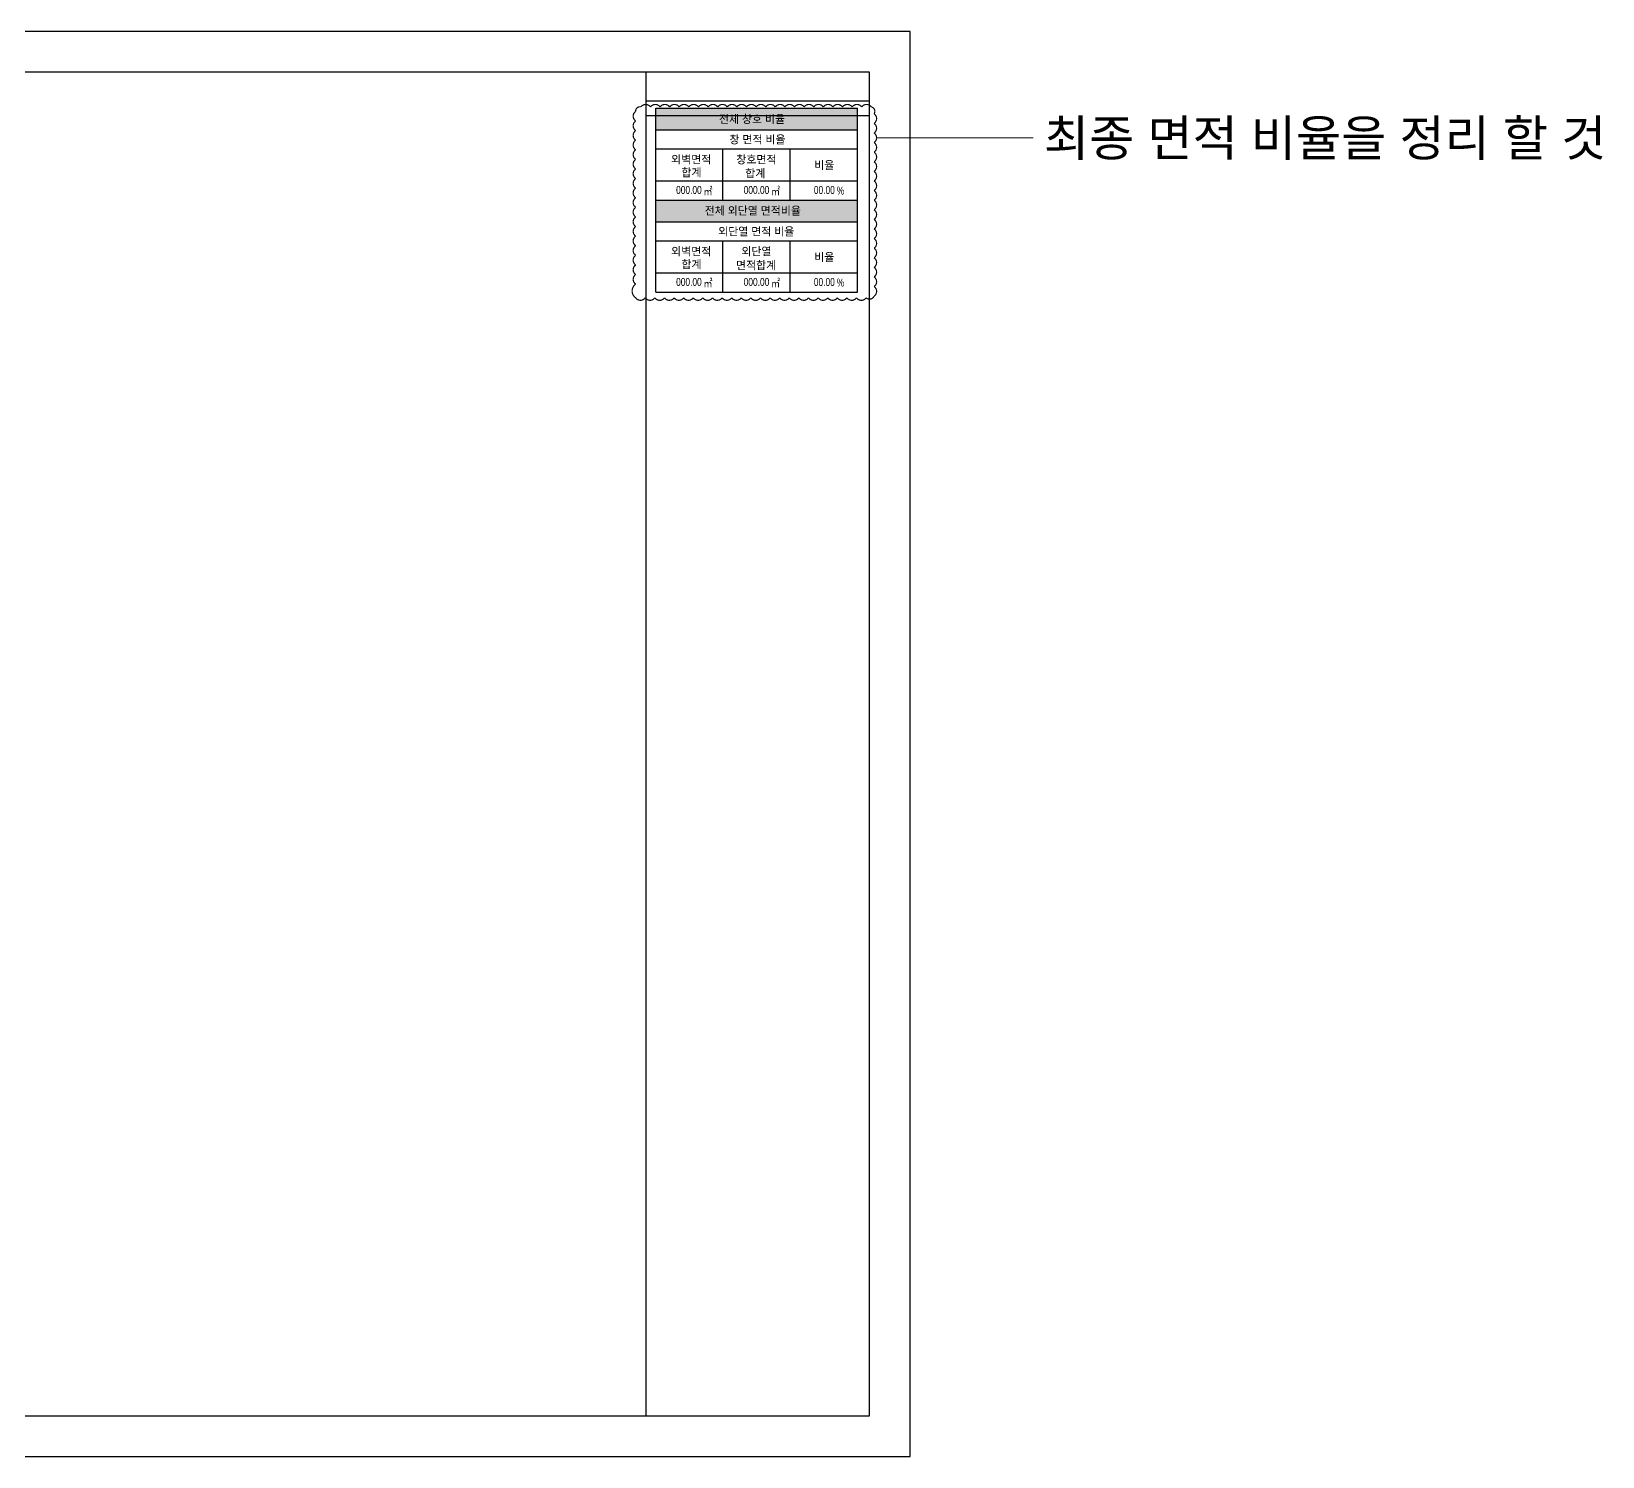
# Model space of a CAD drawing. Extents: x -180 to 1129, y -190 to 753.
# Drawn here: x 475 to 1129, y 0 to 594 of the extents above; entities that cross this region are included whole.
import ezdxf
from ezdxf.enums import TextEntityAlignment as Align

# ---------------------------------------------------------------- set-up
doc = ezdxf.new("R2010")
doc.units = 0
doc.header["$MEASUREMENT"] = 0
for name, color, linetype in [('4', 4, 'CONTINUOUS'), ('5', 5, 'CONTINUOUS'), ('6', 6, 'CONTINUOUS'), ('A-SOL-253', 253, 'CONTINUOUS'), ('TEXT', 7, 'CONTINUOUS')]:
    doc.layers.add(name, color=color, linetype=linetype)
doc.layers.add('NOPLOT', color=193, linetype='CONTINUOUS', plot=False)
doc.styles.add('Gtx', font='')
doc.styles.get('Gtx').set_extended_font_data('Dotum')

msp = doc.modelspace()

# ---------------------------------------------------------------- hatches: boundary and pattern name
at = {"layer": 'A-SOL-253'}
h = msp.add_hatch(color=256, dxfattribs=at)
h.dxf.hatch_style = 1
h.paths.add_polyline_path([(735, 562), (819, 562), (819, 553), (735, 553)])
h = msp.add_hatch(color=256, dxfattribs=at)
h.dxf.hatch_style = 1
h.paths.add_polyline_path([(819, 514.67), (735, 514.67), (735, 523.67), (819, 523.67)])

# ---------------------------------------------------------------- linework, layer by layer
at = {"layer": '4'}
for p, q in [((735, 562), (819, 562)), ((735, 553), (819, 553)), ((735, 523.67), (819, 523.67)), ((735, 514.67), (819, 514.67)), ((735, 485.33), (819, 485.33))]:
    msp.add_line(p, q, dxfattribs=at)
at = {"layer": '5'}
for p, q in [((735, 545), (819, 545)), ((763, 523.67), (763, 545)), ((791, 523.67), (791, 545)), ((735, 531.67), (819, 531.67)), ((735, 506.67), (819, 506.67)), ((763, 485.33), (763, 506.67)), ((791, 485.33), (791, 506.67)), ((735, 493.33), (819, 493.33))]:
    msp.add_line(p, q, dxfattribs=at)
at = {"layer": '6'}
for p, q in [((735, 514.67), (735, 562)), ((819, 485.33), (819, 562)), ((735, 485.33), (735, 514.67))]:
    msp.add_line(p, q, dxfattribs=at)
at = {"layer": 'NOPLOT'}
for p, q in [((731, 565), (824, 565)), ((731, 559), (824, 559))]:
    msp.add_line(p, q, dxfattribs=at)
for points in [[(0, 0), (841, 0), (841, 594), (0, 594)], [(31, 17), (824, 17), (824, 577), (31, 577)], [(31, 17), (731, 17), (731, 577), (31, 577)]]:
    msp.add_lwpolyline(points, close=True, dxfattribs=at)
at = {"layer": 'NOPLOT', "const_width": 0.5}
msp.add_lwpolyline([(726.66, 482.97, 0.520567), (730.66, 482.97, 0.520567), (734.66, 482.97, 0.520567), (738.66, 482.97, 0.520567), (742.66, 482.97, 0.520567), (746.66, 482.97, 0.520567), (750.66, 482.97, 0.520567), (754.66, 482.97, 0.520567), (758.66, 482.97, 0.520567), (762.66, 482.97, 0.520567), (766.66, 482.97, 0.520567), (770.66, 482.97, 0.520567), (774.66, 482.97, 0.520567), (778.66, 482.97, 0.520567), (782.66, 482.97, 0.520567), (786.66, 482.97, 0.520567), (790.66, 482.97, 0.520567), (794.66, 482.97, 0.520567), (798.66, 482.97, 0.520567), (802.66, 482.97, 0.520567), (806.66, 482.97, 0.520567), (810.66, 482.97, 0.520567), (814.66, 482.97, 0.520567), (818.66, 482.97, 0.520567), (822.66, 482.97, 0.520567), (825.98, 483.66, 0.520567), (825.98, 487.66, 0.520567), (825.98, 491.66, 0.520567), (825.98, 495.66, 0.520567), (825.98, 499.66, 0.520567), (825.98, 503.66, 0.520567), (825.98, 507.66, 0.520567), (825.98, 511.66, 0.520567), (825.98, 515.66, 0.520567), (825.98, 519.66, 0.520567), (825.98, 523.66, 0.520567), (825.98, 527.66, 0.520567), (825.98, 531.66, 0.520567), (825.98, 535.66, 0.520567), (825.98, 539.66, 0.520567), (825.98, 543.66, 0.520567), (825.98, 547.66, 0.520567), (825.98, 551.66, 0.520567), (825.98, 555.66, 0.520567), (825.98, 559.66, 0.520567), (824.83, 562.51, 0.520567), (820.83, 562.51, 0.520567), (816.83, 562.51, 0.520567), (812.83, 562.51, 0.520567), (808.83, 562.51, 0.520567), (804.83, 562.51, 0.520567), (800.83, 562.51, 0.520567), (796.83, 562.51, 0.520567), (792.83, 562.51, 0.520567), (788.83, 562.51, 0.520567), (784.83, 562.51, 0.520567), (780.83, 562.51, 0.520567), (776.83, 562.51, 0.520567), (772.83, 562.51, 0.520567), (768.83, 562.51, 0.520567), (764.83, 562.51, 0.520567), (760.83, 562.51, 0.520567), (756.83, 562.51, 0.520567), (752.83, 562.51, 0.520567), (748.83, 562.51, 0.520567), (744.83, 562.51, 0.520567), (740.83, 562.51, 0.520567), (736.83, 562.51, 0.520567), (732.83, 562.51, 0.520567), (728.83, 562.51, 0.520567), (726.66, 560.67, 0.520567), (726.66, 556.67, 0.520567), (726.66, 552.67, 0.520567), (726.66, 548.67, 0.520567), (726.66, 544.67, 0.520567), (726.66, 540.67, 0.520567), (726.66, 536.67, 0.520567), (726.66, 532.67, 0.520567), (726.66, 528.67, 0.520567), (726.66, 524.67, 0.520567), (726.66, 520.67, 0.520567), (726.66, 516.67, 0.520567), (726.66, 512.67, 0.520567), (726.66, 508.67, 0.520567), (726.66, 504.67, 0.520567), (726.66, 500.67, 0.520567), (726.66, 496.67, 0.520567), (726.66, 492.67, 0.520567), (726.66, 488.67, 0.520567)], format="xyb", close=True, dxfattribs=at)
msp.add_lwpolyline([(827.02, 549.62), (892.29, 549.62)], dxfattribs=at)

# ---------------------------------------------------------------- texts
at = {"layer": 'NOPLOT', "style": 'Gtx'}
msp.add_text('최종 면적 비율을 정리 할 것', height=15, dxfattribs=at).set_placement((896.71, 549.57), align=Align.MIDDLE_LEFT)
at = {"layer": 'TEXT', "style": 'Gtx'}
for s, height, p in [('전체 창호 비율', 3.333, (761.36, 557.44)), ('전체 외단열 면적비율', 3.3333, (755.42, 519.25))]:
    msp.add_text(s, height=height, dxfattribs=at).set_placement(p, align=Align.MIDDLE_LEFT)
for s, p in [('창 면적 비율', (777.41, 549.03)), ('외벽면적', (749.79, 540.71)), ('합계', (749.89, 535.31)), ('창호면적', (776.96, 540.71)), ('합계', (776.47, 534.92)), ('비율', (805.23, 538.32)), (' 외단열 면적 비율', (776.28, 510.69)), ('외벽면적', (749.79, 502.38)), ('외단열', (776.96, 502.38)), ('합계', (749.89, 496.98)), ('면적합계', (776.84, 496.58)), ('비율', (805.23, 499.98))]:
    msp.add_text(s, height=3.333, dxfattribs=at).set_placement(p, align=Align.MIDDLE)
at = {"layer": 'TEXT', "style": 'Gtx', "width": 0.8}
for s, p in [('000.00', (754.17, 526.25)), ('000.00', (782.32, 526.25)), ('00.00', (809.62, 526.25)), ('000.00', (754.17, 487.91)), ('000.00', (782.32, 487.91)), ('00.00', (809.62, 487.91))]:
    msp.add_text(s, height=3.333, dxfattribs=at).set_placement(p, align=Align.RIGHT)
for s, height, p in [('㎡', 3.33, (756.78, 527.67)), ('㎡', 3.33, (784.93, 527.67)), ('%%%', 3.333, (811.96, 527.67)), ('㎡', 3.33, (756.78, 489.34)), ('㎡', 3.33, (784.93, 489.34)), ('%%%', 3.333, (811.96, 489.34))]:
    msp.add_text(s, height=height, dxfattribs=at).set_placement(p, align=Align.MIDDLE)

doc.saveas('drawing.dxf')
